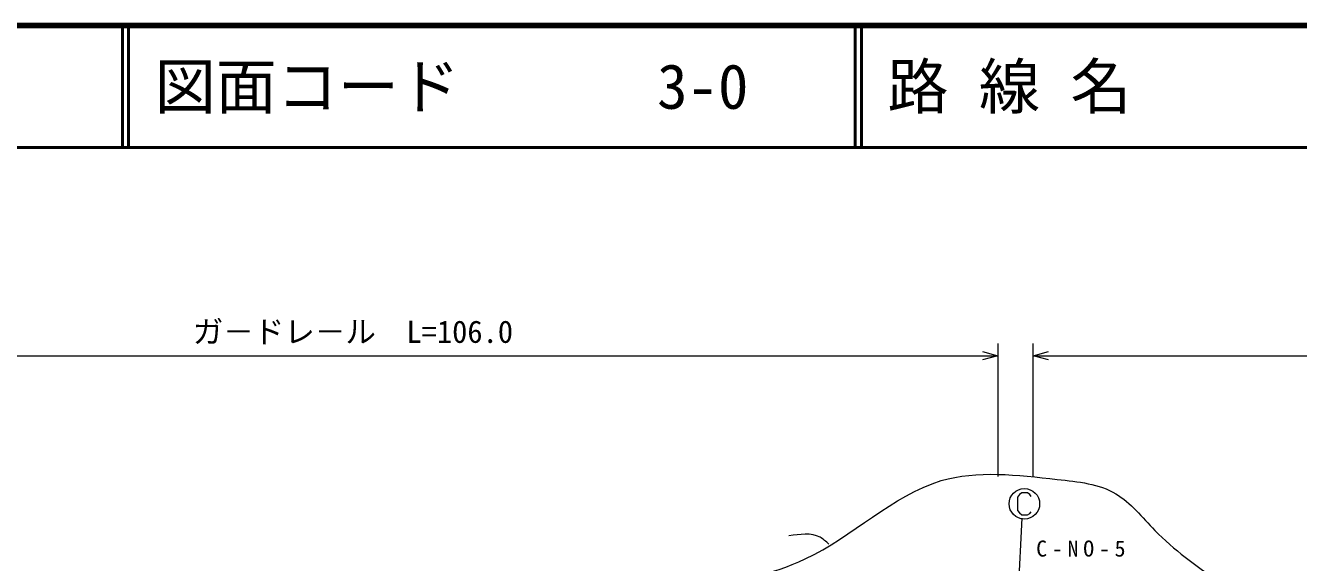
# Model space of a CAD drawing. Units: millimetres, scale not verified. Extents: x 40000 to 680000, y 20000 to 380000.
# Drawn here: x 109802 to 214046, y 335978 to 380000 of the extents above; entities that cross this region are included whole.
import ezdxf
from ezdxf.enums import TextEntityAlignment as Align

# ---------------------------------------------------------------- set-up
doc = ezdxf.new("R2010")
doc.units = ezdxf.units.MM
doc.header["$LTSCALE"] = 1000
for name, color, linetype, lineweight in [('M-BGD', 7, 'Continuous', 13), ('M-STR-HTXT', 7, 'Continuous', 13), ('M-STR-STRC', 7, 'Continuous', 13), ('M-TTL', 2, 'Continuous', 140), ('M-TTL-LINE', 7, 'Continuous', 50)]:
    doc.layers.add(name, color=color, linetype=linetype, lineweight=lineweight)
doc.layers.add('M-TTL-TXT', color=7, linetype='Continuous')
doc.styles.add('ＭＳ ゴシック', font='')
doc.styles.get('ＭＳ ゴシック').set_extended_font_data('MS Gothic')

msp = doc.modelspace()

# ---------------------------------------------------------------- linework, layer by layer
at = {"layer": 'M-BGD'}
for points, knots in [([(83161, 312364), (86388, 312919), (89615, 313474), (92836, 314085), (94618, 314423), (96399, 314778), (98151, 315240), (101115, 316021), (103998, 317108), (106957, 317903), (109660, 318643), (112421, 319156), (115193, 319623), (119137, 320296), (123116, 320821), (126959, 321885), (129178, 322509), (131345, 323334), (133565, 323967), (138998, 325475), (144771, 325767), (150128, 327406), (155139, 329015), (159762, 331849), (164790, 333560), (167749, 334469), (170858, 334955), (173659, 336276), (177520, 338112), (180778, 341451), (184792, 342701), (187725, 343542), (191013, 343170), (194295, 342792), (196002, 342618), (197721, 342428), (199091, 341615), (200308, 340894), (201250, 339681), (202289, 338615), (203852, 337011), (205635, 335738), (207418, 334466)], [0, 0, 0, 0, 1, 1, 1, 2, 2, 2, 3, 3, 3, 4, 4, 4, 5, 5, 5, 6, 6, 6, 7, 7, 7, 8, 8, 8, 9, 9, 9, 10, 10, 10, 11, 11, 11, 12, 12, 12, 13, 13, 13, 14, 14, 14, 14]), ([(175588, 337492), (175355, 337699), (175122, 337907), (174865, 338047), (174143, 338441), (173225, 338300), (172308, 338159)], [0, 0, 0, 0, 1, 1, 1, 2, 2, 2, 2])]:
    msp.add_open_spline(points, degree=3, knots=knots, dxfattribs=at)
at = {"layer": 'M-STR-HTXT'}
for p, q in [((189428, 353933), (189428, 343041)), ((192320, 343041), (192320, 353933)), ((86912, 352933), (189428, 352933)), ((192320, 352933), (332390, 352933))]:
    msp.add_line(p, q, dxfattribs=at)
for points in [[(188178, 353283), (189428, 352933), (188178, 352583)], [(193570, 352583), (192320, 352933), (193570, 353283)]]:
    msp.add_lwpolyline(points, dxfattribs=at)
at = {"layer": 'M-STR-STRC'}
msp.add_line((190717, 326434), (191420, 339605), dxfattribs=at)
msp.add_lwpolyline([(192147, 341394), (192047, 341544), (191847, 341694), (191397, 341694), (191197, 341544), (191047, 341344), (191047, 340244), (191197, 340044), (191397, 339894), (191847, 339894), (192047, 339994), (192147, 340144)], dxfattribs=at)
msp.add_circle((191597, 340794), 1250, dxfattribs=at)
at = {"layer": 'M-TTL'}
msp.add_line((680000, 380000), (40000, 380000), dxfattribs=at)
at = {"layer": 'M-TTL-LINE'}
for p, q in [((117750, 380000), (117750, 370000)), ((118250, 380000), (118250, 370000)), ((177750, 380000), (177750, 370000)), ((178250, 380000), (178250, 370000)), ((40000, 370000), (680000, 370000))]:
    msp.add_line(p, q, dxfattribs=at)

# ---------------------------------------------------------------- texts
at = {"layer": 'M-STR-HTXT', "style": 'ＭＳ ゴシック'}
msp.add_text('ガ－ドレ－ル\u3000L=106.0', height=1833, dxfattribs=at).set_placement((123498, 353433), align=Align.BOTTOM_LEFT)
at = {"layer": 'M-STR-STRC', "insert": (192561, 336444), "char_height": 1320, "attachment_point": 7, "style": 'ＭＳ ゴシック'}
msp.add_mtext('\\T1.43;C-NO-5', dxfattribs=at)
at = {"layer": 'M-TTL-TXT', "style": 'ＭＳ ゴシック'}
for s, p in [('路 線 名', (180380, 375000)), ('図面コード', (120380, 375000)), ('3-0', (161521, 375000))]:
    msp.add_text(s, height=3666, dxfattribs=at).set_placement(p, align=Align.MIDDLE_LEFT)

doc.saveas('drawing.dxf')
